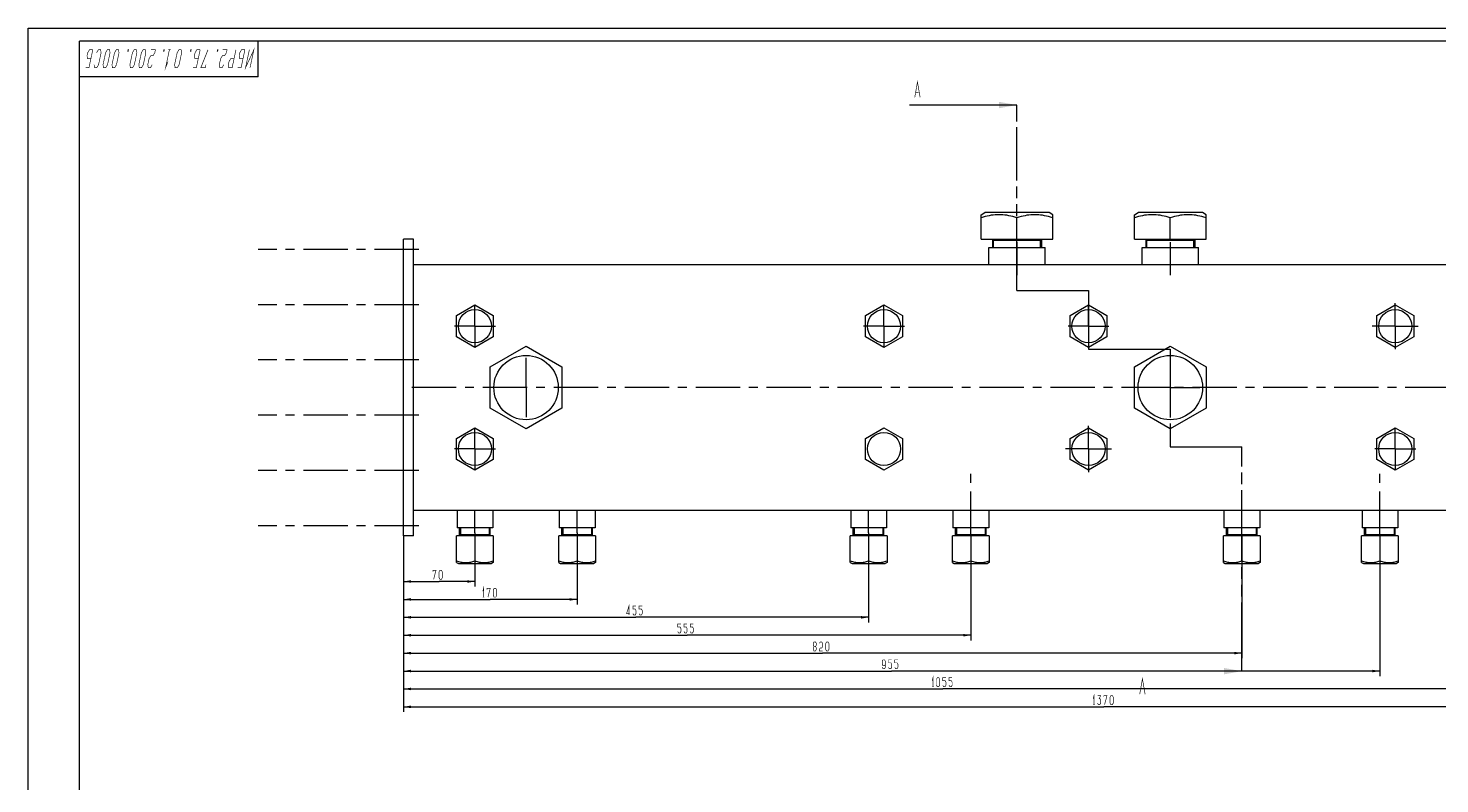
# Model space of a CAD drawing. Header units: millimetres. Extents: x 0 to 841, y 0 to 594.
# Drawn here: x 0 to 552, y 299 to 594 of the extents above; entities that cross this region are included whole.
import ezdxf

# ---------------------------------------------------------------- set-up
doc = ezdxf.new("R2010")
doc.units = ezdxf.units.MM
doc.header["$LTSCALE"] = 46.255
doc.linetypes.add('CENTER', pattern=[0.6, 0.375, -0.075, 0.075, -0.075])
doc.linetypes.add('PHANTOM', pattern=[0.8, 0.45, -0.05, 0.1, -0.05, 0.1, -0.05])
doc.layers.get('0').update_dxf_attribs({"linetype": 'CONTINUOUS'})
for name, color, linetype in [('ALL_AXIS', 7, 'CONTINUOUS'), ('ALL_DIMENSIONS', 7, 'CONTINUOUS'), ('DEFAULT_1', 7, 'CENTER'), ('DEFAULT_3', 7, 'PHANTOM')]:
    doc.layers.add(name, color=color, linetype=linetype)
doc.styles.get("Standard").update_dxf_attribs({"font": 'txt', "width": 0.7})
doc.dimstyles.new('DIMSTYLE_1', dxfattribs={"dimtxt": 3.5, "dimasz": 3, "dimexe": 0.18, "dimexo": 0.0625, "dimgap": 0.09, "dimtad": 1, "dimdec": 5, "dimlfac": 2.5, "dimdsep": 46, "dimtxsty": 'STANDARD', "dimblk": '_FILLED', "dimblk1": '_FILLED', "dimblk2": '_FILLED', "dimcen": 0.09, "dimadec": 0, "dimazin": 0, "dimtp": 1.2, "dimtm": 1.2, "dimtfac": 1, "dimtdec": 5, "dimtofl": 0, "dimtmove": 0, "dimatfit": 3, "dimldrblk": '_FILLED', "dimfxl": 1, "dimtolj": 1, "dimarcsym": 0})
doc.dimstyles.new('DIMSTYLE_2', dxfattribs={"dimtxt": 3.5, "dimasz": 3, "dimexe": 0.18, "dimexo": 0.0625, "dimgap": 0.09, "dimtad": 1, "dimdec": 5, "dimlfac": 2.5, "dimdsep": 46, "dimtxsty": 'STANDARD', "dimblk": '_FILLED', "dimblk1": '_FILLED', "dimblk2": '_FILLED', "dimcen": 0.09, "dimadec": 0, "dimazin": 0, "dimtp": 0.5, "dimtm": 0.5, "dimtfac": 1, "dimtdec": 5, "dimtofl": 0, "dimtmove": 0, "dimatfit": 3, "dimldrblk": '_FILLED', "dimfxl": 1, "dimtolj": 1, "dimarcsym": 0})
doc.dimstyles.new('DIMSTYLE_3', dxfattribs={"dimtxt": 3.5, "dimasz": 3, "dimexe": 0.18, "dimexo": 0.0625, "dimgap": 0.09, "dimtad": 1, "dimdec": 5, "dimlfac": 2.5, "dimdsep": 46, "dimtxsty": 'STANDARD', "dimblk": '_FILLED', "dimblk1": '_FILLED', "dimblk2": '_FILLED', "dimcen": 0.09, "dimadec": 0, "dimazin": 0, "dimtp": 0.3, "dimtm": 0.3, "dimtfac": 1, "dimtdec": 5, "dimtofl": 0, "dimtmove": 0, "dimatfit": 3, "dimldrblk": '_FILLED', "dimfxl": 1, "dimtolj": 1, "dimarcsym": 0})
doc.dimstyles.new('DIMSTYLE_4', dxfattribs={"dimtxt": 3.5, "dimasz": 3, "dimexe": 0.18, "dimexo": 0.0625, "dimgap": 0.09, "dimtad": 1, "dimdec": 5, "dimlfac": 2.5, "dimdsep": 46, "dimtxsty": 'STANDARD', "dimblk": '_FILLED', "dimblk1": '_FILLED', "dimblk2": '_FILLED', "dimcen": 0.09, "dimadec": 0, "dimazin": 0, "dimtp": 0.8, "dimtm": 0.8, "dimtfac": 1, "dimtdec": 5, "dimtofl": 0, "dimtmove": 0, "dimatfit": 3, "dimldrblk": '_FILLED', "dimfxl": 1, "dimtolj": 1, "dimarcsym": 0})

# ---------------------------------------------------------------- blocks, each defined once
blk = doc.blocks.new('_FILLED')
at = {"color": 0, "linetype": 'BYBLOCK'}
blk.add_solid([(0, 0), (-1, 0.17), (-1, -0.17)], dxfattribs=at)
blk = doc.blocks.new('*D0')
at = {"layer": 'ALL_DIMENSIONS', "color": 2, "linetype": 'CONTINUOUS'}
for p, q in [((146.73, 395.53), (146.73, 326.73)), ((694.73, 395.53), (694.73, 326.73)), ((146.73, 328.73), (420.73, 328.73)), ((694.73, 328.73), (420.73, 328.73))]:
    blk.add_line(p, q, dxfattribs=at)
at = {"layer": 'ALL_DIMENSIONS', "color": 2, "linetype": 'CONTINUOUS', "xscale": 3, "yscale": 3, "zscale": 3, "rotation": 180}
blk.add_blockref('_FILLED', (146.73, 328.73), dxfattribs=at)
at = {"layer": 'ALL_DIMENSIONS', "color": 2, "linetype": 'CONTINUOUS', "xscale": 3, "yscale": 3, "zscale": 3}
blk.add_blockref('_FILLED', (694.73, 328.73), dxfattribs=at)
blk = doc.blocks.new('*D3')
at = {"layer": 'ALL_DIMENSIONS', "color": 2, "linetype": 'CONTINUOUS'}
for p, q in [((146.73, 395.53), (146.73, 375.73)), ((174.73, 396.73), (174.73, 375.73)), ((146.73, 377.73), (160.73, 377.73)), ((174.73, 377.73), (160.73, 377.73))]:
    blk.add_line(p, q, dxfattribs=at)
at = {"layer": 'ALL_DIMENSIONS', "color": 2, "linetype": 'CONTINUOUS', "xscale": 3, "yscale": 3, "zscale": 3, "rotation": 180}
blk.add_blockref('_FILLED', (146.73, 377.73), dxfattribs=at)
at = {"layer": 'ALL_DIMENSIONS', "color": 2, "linetype": 'CONTINUOUS', "xscale": 3, "yscale": 3, "zscale": 3}
blk.add_blockref('_FILLED', (174.73, 377.73), dxfattribs=at)
blk = doc.blocks.new('*D4')
at = {"layer": 'ALL_DIMENSIONS', "color": 2, "linetype": 'CONTINUOUS'}
for p, q in [((146.73, 395.53), (146.73, 368.73)), ((214.73, 396.73), (214.73, 368.73)), ((146.73, 370.73), (180.73, 370.73)), ((214.73, 370.73), (180.73, 370.73))]:
    blk.add_line(p, q, dxfattribs=at)
at = {"layer": 'ALL_DIMENSIONS', "color": 2, "linetype": 'CONTINUOUS', "xscale": 3, "yscale": 3, "zscale": 3, "rotation": 180}
blk.add_blockref('_FILLED', (146.73, 370.73), dxfattribs=at)
at = {"layer": 'ALL_DIMENSIONS', "color": 2, "linetype": 'CONTINUOUS', "xscale": 3, "yscale": 3, "zscale": 3}
blk.add_blockref('_FILLED', (214.73, 370.73), dxfattribs=at)
blk = doc.blocks.new('*D5')
at = {"layer": 'ALL_DIMENSIONS', "color": 2, "linetype": 'CONTINUOUS'}
for p, q in [((146.73, 395.53), (146.73, 361.73)), ((328.73, 396.73), (328.73, 361.73)), ((146.73, 363.73), (237.73, 363.73)), ((328.73, 363.73), (237.73, 363.73))]:
    blk.add_line(p, q, dxfattribs=at)
at = {"layer": 'ALL_DIMENSIONS', "color": 2, "linetype": 'CONTINUOUS', "xscale": 3, "yscale": 3, "zscale": 3, "rotation": 180}
blk.add_blockref('_FILLED', (146.73, 363.73), dxfattribs=at)
at = {"layer": 'ALL_DIMENSIONS', "color": 2, "linetype": 'CONTINUOUS', "xscale": 3, "yscale": 3, "zscale": 3}
blk.add_blockref('_FILLED', (328.73, 363.73), dxfattribs=at)
blk = doc.blocks.new('*D6')
at = {"layer": 'ALL_DIMENSIONS', "color": 2, "linetype": 'CONTINUOUS'}
for p, q in [((146.73, 395.53), (146.73, 354.73)), ((368.73, 393.53), (368.73, 354.73)), ((146.73, 356.73), (257.73, 356.73)), ((368.73, 356.73), (257.73, 356.73))]:
    blk.add_line(p, q, dxfattribs=at)
at = {"layer": 'ALL_DIMENSIONS', "color": 2, "linetype": 'CONTINUOUS', "xscale": 3, "yscale": 3, "zscale": 3, "rotation": 180}
blk.add_blockref('_FILLED', (146.73, 356.73), dxfattribs=at)
at = {"layer": 'ALL_DIMENSIONS', "color": 2, "linetype": 'CONTINUOUS', "xscale": 3, "yscale": 3, "zscale": 3}
blk.add_blockref('_FILLED', (368.73, 356.73), dxfattribs=at)
blk = doc.blocks.new('*D7')
at = {"layer": 'ALL_DIMENSIONS', "color": 2, "linetype": 'CONTINUOUS'}
for p, q in [((146.73, 395.53), (146.73, 347.73)), ((474.73, 393.53), (474.73, 347.73)), ((146.73, 349.73), (310.73, 349.73)), ((474.73, 349.73), (310.73, 349.73))]:
    blk.add_line(p, q, dxfattribs=at)
at = {"layer": 'ALL_DIMENSIONS', "color": 2, "linetype": 'CONTINUOUS', "xscale": 3, "yscale": 3, "zscale": 3, "rotation": 180}
blk.add_blockref('_FILLED', (146.73, 349.73), dxfattribs=at)
at = {"layer": 'ALL_DIMENSIONS', "color": 2, "linetype": 'CONTINUOUS', "xscale": 3, "yscale": 3, "zscale": 3}
blk.add_blockref('_FILLED', (474.73, 349.73), dxfattribs=at)
blk = doc.blocks.new('*D8')
at = {"layer": 'ALL_DIMENSIONS', "color": 2, "linetype": 'CONTINUOUS'}
for p, q in [((146.73, 395.53), (146.73, 340.73)), ((528.73, 393.53), (528.73, 340.73)), ((146.73, 342.73), (337.73, 342.73)), ((528.73, 342.73), (337.73, 342.73))]:
    blk.add_line(p, q, dxfattribs=at)
at = {"layer": 'ALL_DIMENSIONS', "color": 2, "linetype": 'CONTINUOUS', "xscale": 3, "yscale": 3, "zscale": 3, "rotation": 180}
blk.add_blockref('_FILLED', (146.73, 342.73), dxfattribs=at)
at = {"layer": 'ALL_DIMENSIONS', "color": 2, "linetype": 'CONTINUOUS', "xscale": 3, "yscale": 3, "zscale": 3}
blk.add_blockref('_FILLED', (528.73, 342.73), dxfattribs=at)
blk = doc.blocks.new('*D9')
at = {"layer": 'ALL_DIMENSIONS', "color": 2, "linetype": 'CONTINUOUS'}
for p, q in [((146.73, 395.53), (146.73, 333.73)), ((568.73, 393.53), (568.73, 333.73)), ((146.73, 335.73), (357.73, 335.73)), ((568.73, 335.73), (357.73, 335.73))]:
    blk.add_line(p, q, dxfattribs=at)
at = {"layer": 'ALL_DIMENSIONS', "color": 2, "linetype": 'CONTINUOUS', "xscale": 3, "yscale": 3, "zscale": 3, "rotation": 180}
blk.add_blockref('_FILLED', (146.73, 335.73), dxfattribs=at)
at = {"layer": 'ALL_DIMENSIONS', "color": 2, "linetype": 'CONTINUOUS', "xscale": 3, "yscale": 3, "zscale": 3}
blk.add_blockref('_FILLED', (568.73, 335.73), dxfattribs=at)

msp = doc.modelspace()

# ---------------------------------------------------------------- linework, layer by layer
at = {"color": 7, "linetype": 'CONTINUOUS'}
for p, q in [((0, 0), (0, 594)), ((0, 594), (841, 594)), ((90, 589), (20, 589)), ((20, 575), (20, 589)), ((20, 5), (20, 589)), ((835, 589), (20, 589)), ((90, 575), (90, 589)), ((90, 575), (20, 575)), ((386.7284775, 563.984951), (350.6784775, 563.984951)), ((146.7284775, 395.534471), (146.7284775, 511.534471)), ((150.7284775, 511.534471), (146.7284775, 511.534471)), ((150.7284775, 395.534471), (150.7284775, 511.534471)), ((372.7284775, 511.534471), (400.7284775, 511.534471)), ((396.3284775, 511.134471), (377.1284775, 511.134471)), ((432.7284775, 511.534471), (460.7284775, 511.534471)), ((456.3284775, 511.134471), (437.1284775, 511.134471)), ((690.7284775, 501.534471), (150.7284775, 501.534471)), ((690.7284775, 405.534471), (150.7284775, 405.534471)), ((150.7284775, 395.534471), (146.7284775, 395.534471)), ((181.9284775, 395.534471), (167.5284775, 395.534471)), ((180.7284775, 395.934471), (168.7284775, 395.934471)), ((221.9284775, 395.534471), (207.5284775, 395.534471)), ((220.7284775, 395.934471), (208.7284775, 395.934471)), ((335.9284775, 395.534471), (321.5284775, 395.534471)), ((334.7284775, 395.934471), (322.7284775, 395.934471)), ((375.9284775, 395.534471), (361.5284775, 395.534471)), ((374.7284775, 395.934471), (362.7284775, 395.934471)), ((481.9284775, 395.534471), (467.5284775, 395.534471)), ((480.7284775, 395.934471), (468.7284775, 395.934471)), ((535.9284775, 395.534471), (521.5284775, 395.534471)), ((534.7284775, 395.934471), (522.7284775, 395.934471)), ((474.7284775, 342.683991), (438.6784775, 342.683991))]:
    msp.add_line(p, q, dxfattribs=at)
at = {"color": 5, "linetype": 'CONTINUOUS'}
for p, q in [((350.6784775, 563.984951), (344.6784775, 563.984951)), ((438.6784775, 342.683991), (432.6784775, 342.683991))]:
    msp.add_line(p, q, dxfattribs=at)
at = {"color": 2, "linetype": 'CONTINUOUS'}
for p, q in [((377.5284775, 508.334471), (377.5284775, 511.134471)), ((395.9284775, 508.334471), (395.9284775, 511.134471)), ((437.5284775, 508.334471), (437.5284775, 511.134471)), ((455.9284775, 508.334471), (455.9284775, 511.134471)), ((169.1284775, 398.734471), (169.1284775, 395.934471)), ((180.3284775, 398.734471), (180.3284775, 395.934471)), ((209.1284775, 398.734471), (209.1284775, 395.934471)), ((220.3284775, 398.734471), (220.3284775, 395.934471)), ((323.1284775, 398.734471), (323.1284775, 395.934471)), ((334.3284775, 398.734471), (334.3284775, 395.934471)), ((363.1284775, 398.734471), (363.1284775, 395.934471)), ((374.3284775, 398.734471), (374.3284775, 395.934471)), ((469.1284775, 398.734471), (469.1284775, 395.934471)), ((480.3284775, 398.734471), (480.3284775, 395.934471)), ((523.1284775, 398.734471), (523.1284775, 395.934471)), ((534.3284775, 398.734471), (534.3284775, 395.934471))]:
    msp.add_line(p, q, dxfattribs=at)
at = {"color": 2, "linetype": 'CONTINUOUS', "const_width": 0.25}
for points in [[(25.2499997, 585.5781858), (23.7621046, 578.5781851), (22.4496045, 578.5781851)], [(25.2499997, 585.5781858), (23.9374995, 585.5781858), (23.2520167, 584.4115447), (23.0040339, 583.2448522), (23.1935528, 582.0782111), (24.5060513, 582.0782111)], [(25.7600859, 579.7448776), (25.9496048, 578.5781851), (26.8246033, 578.5781851), (27.5100877, 579.7448776), (28.5020188, 584.4115447), (28.3125, 585.5781858), (27.4374999, 585.5781858), (26.7520171, 584.4115447)], [(31.8125003, 585.5781858), (32.002016, 584.4115447), (31.0100881, 579.7448776), (30.3246036, 578.5781851), (29.4496035, 578.5781851), (29.2600879, 579.7448776), (30.2520158, 584.4115447), (30.9375002, 585.5781858), (31.8125003, 585.5781858)], [(35.3125006, 585.5781858), (35.5020163, 584.4115447), (34.5100852, 579.7448776), (33.824604, 578.5781851), (32.9496039, 578.5781851), (32.7600882, 579.7448776), (33.7520161, 584.4115447), (34.4375006, 585.5781858), (35.3125006, 585.5781858)], [(39.0312494, 585.5781858), (39.250001, 585.5781858), (39.1260088, 584.9948652), (38.9072572, 584.9948652), (39.0312494, 585.5781858)], [(42.3125013, 585.5781858), (42.502017, 584.4115447), (41.5100859, 579.7448776), (40.8246046, 578.5781851), (39.9496046, 578.5781851), (39.7600857, 579.7448776), (40.7520168, 584.4115447), (41.4375012, 585.5781858), (42.3125013, 585.5781858)], [(45.8124984, 585.5781858), (46.0020173, 584.4115447), (45.0100862, 579.7448776), (44.324605, 578.5781851), (43.4496049, 578.5781851), (43.260086, 579.7448776), (44.2520171, 584.4115447), (44.9375016, 585.5781858), (45.8124984, 585.5781858)], [(48.5100865, 579.7448776), (47.8246053, 578.5781851), (46.9496052, 578.5781851), (46.7600864, 579.7448776), (47.2560519, 582.0782111), (47.9415331, 583.2448522), (48.8165332, 583.2448522), (49.5020176, 584.4115447), (49.7499988, 585.5781858), (47.9999986, 585.5781858)], [(53.0312507, 585.5781858), (53.2499991, 585.5781858), (53.1260102, 584.9948652), (52.9072585, 584.9948652), (53.0312507, 585.5781858)], [(54.6643199, 580.9115187), (53.7308543, 578.5781851), (55.2187477, 585.5781858)], [(55.656251, 585.5781858), (54.7812509, 585.5781858)], [(59.8124998, 585.5781858), (60.0020186, 584.4115447), (59.0100875, 579.7448776), (58.3246063, 578.5781851), (57.4496062, 578.5781851), (57.2600874, 579.7448776), (58.2520185, 584.4115447), (58.9374997, 585.5781858), (59.8124998, 585.5781858)], [(63.5312517, 585.5781858), (63.7499969, 585.5781858), (63.626008, 584.9948652), (63.4072563, 584.9948652), (63.5312517, 585.5781858)], [(67.2499973, 585.5781858), (65.7621038, 578.5781851), (64.4496069, 578.5781851)], [(67.2499973, 585.5781858), (65.9375004, 585.5781858), (65.2520191, 584.4115447), (65.0040348, 583.2448522), (65.1935536, 582.0782111), (66.5060506, 582.0782111)], [(70.3125008, 585.5781858), (67.512104, 578.5781851), (69.2621042, 578.5781851), (69.5100885, 579.7448776)], [(74.0312527, 585.5781858), (74.249998, 585.5781858), (74.126009, 584.9948652), (73.9072573, 584.9948652), (74.0312527, 585.5781858)], [(76.5100892, 579.7448776), (75.8246016, 578.5781851), (74.9496015, 578.5781851), (74.760089, 579.7448776), (75.2560514, 582.0782111), (75.9415326, 583.2448522), (76.8165327, 583.2448522), (77.5020203, 584.4115447), (77.7499983, 585.5781858), (75.9999981, 585.5781858)], [(81.2499986, 585.5781858), (79.7621052, 578.5781851), (78.4496018, 578.5781851), (78.2600894, 579.7448776), (78.5080673, 580.9115187), (79.193555, 582.0782111), (80.5060519, 582.0782111)], [(84.749999, 585.5781858), (83.2621055, 578.5781851), (81.9496022, 578.5781851)], [(84.749999, 585.5781858), (83.437502, 585.5781858), (82.7520144, 584.4115447), (82.5040364, 583.2448522), (82.6935489, 582.0782111), (84.0060522, 582.0782111)], [(86.7621058, 578.5781851), (88.2499993, 585.5781858), (85.0121057, 578.5781851), (86.4999991, 585.5781858)]]:
    msp.add_lwpolyline(points, dxfattribs=at)
at = {"color": 7, "linetype": 'CONTINUOUS', "const_width": 0.25}
for points in [[(346.7784759, 566.9849714), (347.8284683, 572.98495), (348.8784864, 566.9849714)], [(347.3034849, 568.9849642), (348.3534773, 568.9849642)], [(434.7784697, 333.6839796), (435.8284877, 339.6839838), (436.8784545, 333.6839796)], [(435.3034787, 335.6839981), (436.3534968, 335.6839981)]]:
    msp.add_lwpolyline(points, dxfattribs=at)
at = {"color": 7, "linetype": 'CONTINUOUS'}
for points in [[(386.7284775, 563.984951), (379.7284775, 562.734951), (379.7284775, 565.234951)], [(474.7284775, 342.683991), (467.7284775, 341.433991), (467.7284775, 343.933991)]]:
    msp.add_solid(points, dxfattribs=at)
at = {"layer": 'ALL_AXIS', "color": 7, "linetype": 'CONTINUOUS'}
for p, q in [((372.7284775, 521.1261806), (374.1284775, 521.934471)), ((372.7284775, 511.534471), (372.7284775, 521.1261806)), ((399.3284775, 521.934471), (374.1284775, 521.934471)), ((386.7284775, 511.534471), (386.7284775, 519.875751)), ((400.7284775, 521.1261806), (399.3284775, 521.934471)), ((400.7284775, 511.534471), (400.7284775, 521.1261806)), ((432.7284775, 521.1261806), (434.1284775, 521.934471)), ((432.7284775, 511.534471), (432.7284775, 521.1261806)), ((459.3284775, 521.934471), (434.1284775, 521.934471)), ((446.7284775, 511.534471), (446.7284775, 519.875751)), ((460.7284775, 521.1261806), (459.3284775, 521.934471)), ((460.7284775, 511.534471), (460.7284775, 521.1261806)), ((375.7284775, 501.534471), (375.7284775, 508.334471)), ((375.7284775, 508.334471), (397.7284775, 508.334471)), ((377.1284775, 511.134471), (377.1284775, 508.334471)), ((377.1284775, 511.134471), (396.3284775, 511.134471)), ((377.5284775, 511.134471), (377.5284775, 511.534471)), ((395.9284775, 511.134471), (395.9284775, 511.534471)), ((396.3284775, 511.134471), (396.3284775, 508.334471)), ((397.7284775, 501.534471), (397.7284775, 508.334471)), ((435.7284775, 501.534471), (435.7284775, 508.334471)), ((435.7284775, 508.334471), (457.7284775, 508.334471)), ((437.1284775, 511.134471), (437.1284775, 508.334471)), ((437.1284775, 511.134471), (456.3284775, 511.134471)), ((437.5284775, 511.134471), (437.5284775, 511.534471)), ((455.9284775, 511.134471), (455.9284775, 511.534471)), ((456.3284775, 511.134471), (456.3284775, 508.334471)), ((457.7284775, 501.534471), (457.7284775, 508.334471)), ((167.5284775, 481.6913929), (174.7284775, 485.8483149)), ((167.5284775, 473.377549), (167.5284775, 481.6913929)), ((174.7284775, 485.8483149), (181.9284775, 481.6913929)), ((181.9284775, 481.6913929), (181.9284775, 473.377549)), ((327.5284775, 481.6913929), (334.7284775, 485.8483149)), ((327.5284775, 473.377549), (327.5284775, 481.6913929)), ((334.7284775, 485.8483149), (341.9284775, 481.6913929)), ((341.9284775, 481.6913929), (341.9284775, 473.377549)), ((407.5284775, 481.6913929), (414.7284775, 485.8483149)), ((407.5284775, 473.377549), (407.5284775, 481.6913929)), ((414.7284775, 485.8483149), (421.9284775, 481.6913929)), ((421.9284775, 481.6913929), (421.9284775, 473.377549)), ((527.5284775, 481.6913929), (534.7284775, 485.8483149)), ((527.5284775, 473.377549), (527.5284775, 481.6913929)), ((534.7284775, 485.8483149), (541.9284775, 481.6913929)), ((541.9284775, 481.6913929), (541.9284775, 473.377549)), ((174.7284775, 469.2206271), (167.5284775, 473.377549)), ((181.9284775, 473.377549), (174.7284775, 469.2206271)), ((180.7284775, 461.6173747), (194.7284775, 469.7002785)), ((194.7284775, 469.7002785), (208.7284775, 461.6173747)), ((334.7284775, 469.2206271), (327.5284775, 473.377549)), ((341.9284775, 473.377549), (334.7284775, 469.2206271)), ((414.7284775, 469.2206271), (407.5284775, 473.377549)), ((421.9284775, 473.377549), (414.7284775, 469.2206271)), ((432.7284775, 461.6173747), (446.7284775, 469.7002785)), ((446.7284775, 469.7002785), (460.7284775, 461.6173747)), ((534.7284775, 469.2206271), (527.5284775, 473.377549)), ((541.9284775, 473.377549), (534.7284775, 469.2206271)), ((180.7284775, 445.4515672), (180.7284775, 461.6173747)), ((208.7284775, 461.6173747), (208.7284775, 445.4515672)), ((432.7284775, 445.4515672), (432.7284775, 461.6173747)), ((460.7284775, 461.6173747), (460.7284775, 445.4515672)), ((194.7284775, 437.3686634), (180.7284775, 445.4515672)), ((208.7284775, 445.4515672), (194.7284775, 437.3686634)), ((446.7284775, 437.3686634), (432.7284775, 445.4515672)), ((460.7284775, 445.4515672), (446.7284775, 437.3686634)), ((167.5284775, 433.6913929), (174.7284775, 437.8483149)), ((174.7284775, 437.8483149), (181.9284775, 433.6913929)), ((327.5284775, 433.6913929), (334.7284775, 437.8483149)), ((334.7284775, 437.8483149), (341.9284775, 433.6913929)), ((407.5284775, 433.6913929), (414.7284775, 437.8483149)), ((414.7284775, 437.8483149), (421.9284775, 433.6913929)), ((527.5284775, 433.6913929), (534.7284775, 437.8483149)), ((534.7284775, 437.8483149), (541.9284775, 433.6913929)), ((167.5284775, 425.377549), (167.5284775, 433.6913929)), ((181.9284775, 433.6913929), (181.9284775, 425.377549)), ((327.5284775, 425.377549), (327.5284775, 433.6913929)), ((341.9284775, 433.6913929), (341.9284775, 425.377549)), ((407.5284775, 425.377549), (407.5284775, 433.6913929)), ((421.9284775, 433.6913929), (421.9284775, 425.377549)), ((527.5284775, 425.377549), (527.5284775, 433.6913929)), ((541.9284775, 433.6913929), (541.9284775, 425.377549)), ((174.7284775, 421.2206271), (167.5284775, 425.377549)), ((181.9284775, 425.377549), (174.7284775, 421.2206271)), ((334.7284775, 421.2206271), (327.5284775, 425.377549)), ((341.9284775, 425.377549), (334.7284775, 421.2206271)), ((414.7284775, 421.2206271), (407.5284775, 425.377549)), ((421.9284775, 425.377549), (414.7284775, 421.2206271)), ((534.7284775, 421.2206271), (527.5284775, 425.377549)), ((541.9284775, 425.377549), (534.7284775, 421.2206271)), ((167.7284775, 405.534471), (167.7284775, 398.734471)), ((181.7284775, 405.534471), (181.7284775, 398.734471)), ((207.7284775, 405.534471), (207.7284775, 398.734471)), ((221.7284775, 405.534471), (221.7284775, 398.734471)), ((321.7284775, 405.534471), (321.7284775, 398.734471)), ((335.7284775, 405.534471), (335.7284775, 398.734471)), ((361.7284775, 405.534471), (361.7284775, 398.734471)), ((375.7284775, 405.534471), (375.7284775, 398.734471)), ((467.7284775, 405.534471), (467.7284775, 398.734471)), ((481.7284775, 405.534471), (481.7284775, 398.734471)), ((521.7284775, 405.534471), (521.7284775, 398.734471)), ((535.7284775, 405.534471), (535.7284775, 398.734471)), ((181.7284775, 398.734471), (167.7284775, 398.734471)), ((168.7284775, 395.934471), (168.7284775, 398.734471)), ((180.7284775, 395.934471), (180.7284775, 398.734471)), ((221.7284775, 398.734471), (207.7284775, 398.734471)), ((208.7284775, 395.934471), (208.7284775, 398.734471)), ((220.7284775, 395.934471), (220.7284775, 398.734471)), ((335.7284775, 398.734471), (321.7284775, 398.734471)), ((322.7284775, 395.934471), (322.7284775, 398.734471)), ((334.7284775, 395.934471), (334.7284775, 398.734471)), ((375.7284775, 398.734471), (361.7284775, 398.734471)), ((362.7284775, 395.934471), (362.7284775, 398.734471)), ((374.7284775, 395.934471), (374.7284775, 398.734471)), ((481.7284775, 398.734471), (467.7284775, 398.734471)), ((468.7284775, 395.934471), (468.7284775, 398.734471)), ((480.7284775, 395.934471), (480.7284775, 398.734471)), ((535.7284775, 398.734471), (521.7284775, 398.734471)), ((522.7284775, 395.934471), (522.7284775, 398.734471)), ((534.7284775, 395.934471), (534.7284775, 398.734471)), ((167.5284775, 385.1501632), (167.5284775, 395.534471)), ((180.7284775, 395.934471), (168.7284775, 395.934471)), ((169.1284775, 395.934471), (169.1284775, 395.534471)), ((174.7284775, 395.534471), (174.7284775, 385.7932412)), ((180.3284775, 395.934471), (180.3284775, 395.534471)), ((181.9284775, 395.534471), (181.9284775, 385.1501632)), ((207.5284775, 385.1501632), (207.5284775, 395.534471)), ((220.7284775, 395.934471), (208.7284775, 395.934471)), ((209.1284775, 395.934471), (209.1284775, 395.534471)), ((214.7284775, 395.534471), (214.7284775, 385.7932412)), ((220.3284775, 395.934471), (220.3284775, 395.534471)), ((221.9284775, 395.534471), (221.9284775, 385.1501632)), ((321.5284775, 385.1501632), (321.5284775, 395.534471)), ((334.7284775, 395.934471), (322.7284775, 395.934471)), ((323.1284775, 395.934471), (323.1284775, 395.534471)), ((328.7284775, 395.534471), (328.7284775, 385.7932412)), ((334.3284775, 395.934471), (334.3284775, 395.534471)), ((335.9284775, 395.534471), (335.9284775, 385.1501632)), ((361.5284775, 385.1501632), (361.5284775, 395.534471)), ((374.7284775, 395.934471), (362.7284775, 395.934471)), ((363.1284775, 395.934471), (363.1284775, 395.534471)), ((368.7284775, 395.534471), (368.7284775, 385.7932412)), ((374.3284775, 395.934471), (374.3284775, 395.534471)), ((375.9284775, 395.534471), (375.9284775, 385.1501632)), ((467.5284775, 385.1501632), (467.5284775, 395.534471)), ((480.7284775, 395.934471), (468.7284775, 395.934471)), ((469.1284775, 395.934471), (469.1284775, 395.534471)), ((474.7284775, 395.534471), (474.7284775, 385.7932412)), ((480.3284775, 395.934471), (480.3284775, 395.534471)), ((481.9284775, 395.534471), (481.9284775, 385.1501632)), ((521.5284775, 385.1501632), (521.5284775, 395.534471)), ((534.7284775, 395.934471), (522.7284775, 395.934471)), ((523.1284775, 395.934471), (523.1284775, 395.534471)), ((528.7284775, 395.534471), (528.7284775, 385.7932412)), ((534.3284775, 395.934471), (534.3284775, 395.534471)), ((535.9284775, 395.534471), (535.9284775, 385.1501632)), ((167.5284775, 385.1501632), (168.2484775, 384.734471)), ((168.2484775, 384.734471), (181.2084775, 384.734471)), ((181.9284775, 385.1501632), (181.2084775, 384.734471)), ((207.5284775, 385.1501632), (208.2484775, 384.734471)), ((208.2484775, 384.734471), (221.2084775, 384.734471)), ((221.9284775, 385.1501632), (221.2084775, 384.734471)), ((321.5284775, 385.1501632), (322.2484775, 384.734471)), ((322.2484775, 384.734471), (335.2084775, 384.734471)), ((335.9284775, 385.1501632), (335.2084775, 384.734471)), ((361.5284775, 385.1501632), (362.2484775, 384.734471)), ((362.2484775, 384.734471), (375.2084775, 384.734471)), ((375.9284775, 385.1501632), (375.2084775, 384.734471)), ((467.5284775, 385.1501632), (468.2484775, 384.734471)), ((468.2484775, 384.734471), (481.2084775, 384.734471)), ((481.9284775, 385.1501632), (481.2084775, 384.734471)), ((521.5284775, 385.1501632), (522.2484775, 384.734471)), ((522.2484775, 384.734471), (535.2084775, 384.734471)), ((535.9284775, 385.1501632), (535.2084775, 384.734471))]:
    msp.add_line(p, q, dxfattribs=at)
at = {"layer": 'ALL_AXIS', "color": 7, "linetype": 'CENTER'}
for p, q in [((386.7284775, 510.334471), (386.7284775, 497.534471)), ((446.7284775, 510.334471), (446.7284775, 497.534471)), ((152.7284775, 507.534471), (89.9284775, 507.534471)), ((152.7284775, 485.934471), (89.9284775, 485.934471)), ((534.7284775, 477.534471), (534.7284775, 486.534471)), ((174.7284775, 477.534471), (174.7284775, 485.534471)), ((334.7284775, 477.534471), (334.7284775, 485.534471)), ((414.7284775, 477.534471), (414.7284775, 485.534471)), ((174.7284775, 477.534471), (166.7284775, 477.534471)), ((174.7284775, 477.534471), (174.7284775, 469.534471)), ((174.7284775, 477.534471), (182.7284775, 477.534471)), ((334.7284775, 477.534471), (326.7284775, 477.534471)), ((334.7284775, 477.534471), (334.7284775, 469.534471)), ((334.7284775, 477.534471), (342.7284775, 477.534471)), ((414.7284775, 477.534471), (406.7284775, 477.534471)), ((414.7284775, 477.534471), (414.7284775, 469.534471)), ((414.7284775, 477.534471), (422.7284775, 477.534471)), ((534.7284775, 477.534471), (525.7284775, 477.534471)), ((534.7284775, 477.534471), (543.7284775, 477.534471)), ((534.7284775, 477.534471), (534.7284775, 468.534471)), ((152.7284775, 464.334471), (89.9284775, 464.334471)), ((194.7284775, 453.534471), (194.7284775, 465.134471)), ((694.7284775, 453.534471), (146.7284775, 453.534471)), ((194.7284775, 453.534471), (194.7284775, 441.934471)), ((152.7284775, 442.734471), (89.9284775, 442.734471)), ((174.7284775, 429.534471), (174.7284775, 437.534471)), ((414.7284775, 429.534471), (414.7284775, 438.534471)), ((534.7284775, 429.534471), (534.7284775, 437.534471)), ((174.7284775, 429.534471), (166.7284775, 429.534471)), ((174.7284775, 429.534471), (174.7284775, 421.534471)), ((174.7284775, 429.534471), (182.7284775, 429.534471)), ((414.7284775, 429.534471), (405.7284775, 429.534471)), ((414.7284775, 429.534471), (423.7284775, 429.534471)), ((414.7284775, 429.534471), (414.7284775, 420.534471)), ((534.7284775, 429.534471), (526.7284775, 429.534471)), ((534.7284775, 429.534471), (542.7284775, 429.534471)), ((534.7284775, 429.534471), (534.7284775, 421.534471)), ((152.7284775, 421.134471), (89.9284775, 421.134471)), ((368.7284775, 395.534471), (368.7284775, 419.934471)), ((474.7284775, 395.534471), (474.7284775, 419.934471)), ((528.7284775, 395.534471), (528.7284775, 419.934471)), ((174.7284775, 396.734471), (174.7284775, 405.534471)), ((214.7284775, 396.734471), (214.7284775, 405.534471)), ((328.7284775, 396.734471), (328.7284775, 405.534471)), ((152.7284775, 399.534471), (89.9284775, 399.534471))]:
    msp.add_line(p, q, dxfattribs=at)
at = {"layer": 'ALL_AXIS', "color": 7, "linetype": 'CONTINUOUS'}
for points in [[(386.7284775, 519.875751), (385.9114036, 520.1360609), (385.1096457, 520.3658328), (384.3254749, 520.5648412), (383.5520783, 520.7337627), (382.7838407, 520.8735145), (382.0194409, 520.9831494), (381.2556436, 521.0622302), (380.492575, 521.1101449), (379.7291791, 521.1260423), (378.9657672, 521.1102031), (378.2026527, 521.062342), (377.4387739, 520.9833053), (376.6742676, 520.8737038), (375.9058526, 520.7339584), (375.1321085, 520.5649843), (374.3475904, 520.3659088), (373.5456403, 520.1360935), (372.7284775, 519.875751)], [(400.7284775, 519.875751), (399.9114036, 520.1360609), (399.1096457, 520.3658328), (398.3254749, 520.5648412), (397.5520783, 520.7337627), (396.7838407, 520.8735145), (396.0194409, 520.9831494), (395.2556436, 521.0622302), (394.492575, 521.1101449), (393.7291791, 521.1260423), (392.9657672, 521.1102031), (392.2026527, 521.062342), (391.4387739, 520.9833053), (390.6742676, 520.8737038), (389.9058526, 520.7339584), (389.1321085, 520.5649843), (388.3475904, 520.3659088), (387.5456403, 520.1360935), (386.7284775, 519.875751)], [(446.7284775, 519.875751), (445.9114036, 520.1360609), (445.1096457, 520.3658328), (444.3254749, 520.5648412), (443.5520783, 520.7337627), (442.7838407, 520.8735145), (442.0194409, 520.9831494), (441.2556436, 521.0622302), (440.492575, 521.1101449), (439.7291791, 521.1260423), (438.9657672, 521.1102031), (438.2026527, 521.062342), (437.4387739, 520.9833053), (436.6742676, 520.8737038), (435.9058526, 520.7339584), (435.1321085, 520.5649843), (434.3475904, 520.3659088), (433.5456403, 520.1360935), (432.7284775, 519.875751)], [(460.7284775, 519.875751), (459.9114036, 520.1360609), (459.1096457, 520.3658328), (458.3254749, 520.5648412), (457.5520783, 520.7337627), (456.7838407, 520.8735145), (456.0194409, 520.9831494), (455.2556436, 521.0622302), (454.492575, 521.1101449), (453.7291791, 521.1260423), (452.9657672, 521.1102031), (452.2026527, 521.062342), (451.4387739, 520.9833053), (450.6742676, 520.8737038), (449.9058526, 520.7339584), (449.1321085, 520.5649843), (448.3475904, 520.3659088), (447.5456403, 520.1360935), (446.7284775, 519.875751)], [(167.5284775, 385.7932412), (167.9487007, 385.6593637), (168.3610406, 385.5411935), (168.7643282, 385.438847), (169.1620709, 385.3519747), (169.5571602, 385.2801037), (169.9502757, 385.2237211), (170.3430825, 385.1830516), (170.735515, 385.15841), (171.1281157, 385.1502343), (171.5207246, 385.15838), (171.9131803, 385.1829939), (172.3060285, 385.2236406), (172.6991979, 385.2800057), (173.0943778, 385.3518732), (173.4922994, 385.4387724), (173.8957663, 385.5411535), (174.3082066, 385.6593464), (174.7284775, 385.7932412)], [(174.7284775, 385.7932412), (175.1487007, 385.6593637), (175.5610406, 385.5411935), (175.9643282, 385.438847), (176.3620709, 385.3519747), (176.7571602, 385.2801037), (177.1502757, 385.2237211), (177.5430825, 385.1830516), (177.9355149, 385.15841), (178.3281157, 385.1502343), (178.7207246, 385.15838), (179.1131803, 385.1829939), (179.5060285, 385.2236406), (179.8991979, 385.2800057), (180.2943778, 385.3518732), (180.6922994, 385.4387724), (181.0957663, 385.5411535), (181.5082066, 385.6593464), (181.9284775, 385.7932412)], [(207.5284775, 385.7932412), (207.9487007, 385.6593637), (208.3610406, 385.5411935), (208.7643282, 385.438847), (209.1620709, 385.3519747), (209.5571602, 385.2801037), (209.9502757, 385.2237211), (210.3430825, 385.1830516), (210.735515, 385.15841), (211.1281157, 385.1502343), (211.5207246, 385.15838), (211.9131803, 385.1829939), (212.3060285, 385.2236406), (212.6991979, 385.2800057), (213.0943778, 385.3518732), (213.4922994, 385.4387724), (213.8957663, 385.5411535), (214.3082066, 385.6593464), (214.7284775, 385.7932412)], [(214.7284775, 385.7932412), (215.1487007, 385.6593637), (215.5610406, 385.5411935), (215.9643282, 385.438847), (216.3620709, 385.3519747), (216.7571602, 385.2801037), (217.1502757, 385.2237211), (217.5430825, 385.1830516), (217.9355149, 385.15841), (218.3281157, 385.1502343), (218.7207246, 385.15838), (219.1131803, 385.1829939), (219.5060285, 385.2236406), (219.8991979, 385.2800057), (220.2943778, 385.3518732), (220.6922994, 385.4387724), (221.0957663, 385.5411535), (221.5082066, 385.6593464), (221.9284775, 385.7932412)], [(321.5284775, 385.7932412), (321.9487007, 385.6593637), (322.3610406, 385.5411935), (322.7643282, 385.438847), (323.1620709, 385.3519747), (323.5571602, 385.2801037), (323.9502757, 385.2237211), (324.3430825, 385.1830516), (324.7355149, 385.15841), (325.1281157, 385.1502343), (325.5207246, 385.15838), (325.9131803, 385.1829939), (326.3060285, 385.2236406), (326.6991979, 385.2800057), (327.0943778, 385.3518732), (327.4922994, 385.4387724), (327.8957663, 385.5411535), (328.3082066, 385.6593464), (328.7284775, 385.7932412)], [(328.7284775, 385.7932412), (329.1487007, 385.6593637), (329.5610406, 385.5411935), (329.9643282, 385.438847), (330.3620709, 385.3519747), (330.7571602, 385.2801037), (331.1502757, 385.2237211), (331.5430825, 385.1830516), (331.935515, 385.15841), (332.3281157, 385.1502343), (332.7207246, 385.15838), (333.1131803, 385.1829939), (333.5060285, 385.2236406), (333.8991979, 385.2800057), (334.2943778, 385.3518732), (334.6922994, 385.4387724), (335.0957663, 385.5411535), (335.5082066, 385.6593464), (335.9284775, 385.7932412)], [(361.5284775, 385.7932412), (361.9487007, 385.6593637), (362.3610406, 385.5411935), (362.7643282, 385.438847), (363.1620709, 385.3519747), (363.5571602, 385.2801037), (363.9502757, 385.2237211), (364.3430825, 385.1830516), (364.7355149, 385.15841), (365.1281157, 385.1502343), (365.5207246, 385.15838), (365.9131803, 385.1829939), (366.3060285, 385.2236406), (366.6991979, 385.2800057), (367.0943778, 385.3518732), (367.4922994, 385.4387724), (367.8957663, 385.5411535), (368.3082066, 385.6593464), (368.7284775, 385.7932412)], [(368.7284775, 385.7932412), (369.1487007, 385.6593637), (369.5610406, 385.5411935), (369.9643282, 385.438847), (370.3620709, 385.3519747), (370.7571602, 385.2801037), (371.1502757, 385.2237211), (371.5430825, 385.1830516), (371.935515, 385.15841), (372.3281157, 385.1502343), (372.7207246, 385.15838), (373.1131803, 385.1829939), (373.5060285, 385.2236406), (373.8991979, 385.2800057), (374.2943778, 385.3518732), (374.6922994, 385.4387724), (375.0957663, 385.5411535), (375.5082066, 385.6593464), (375.9284775, 385.7932412)], [(467.5284775, 385.7932412), (467.9487007, 385.6593637), (468.3610406, 385.5411935), (468.7643282, 385.438847), (469.1620709, 385.3519747), (469.5571602, 385.2801037), (469.9502757, 385.2237211), (470.3430825, 385.1830516), (470.7355149, 385.15841), (471.1281157, 385.1502343), (471.5207246, 385.15838), (471.9131803, 385.1829939), (472.3060285, 385.2236406), (472.6991979, 385.2800057), (473.0943778, 385.3518732), (473.4922994, 385.4387724), (473.8957663, 385.5411535), (474.3082066, 385.6593464), (474.7284775, 385.7932412)], [(474.7284775, 385.7932412), (475.1487007, 385.6593637), (475.5610406, 385.5411935), (475.9643282, 385.438847), (476.3620709, 385.3519747), (476.7571602, 385.2801037), (477.1502757, 385.2237211), (477.5430825, 385.1830516), (477.935515, 385.15841), (478.3281157, 385.1502343), (478.7207246, 385.15838), (479.1131803, 385.1829939), (479.5060285, 385.2236406), (479.8991979, 385.2800057), (480.2943778, 385.3518732), (480.6922994, 385.4387724), (481.0957663, 385.5411535), (481.5082066, 385.6593464), (481.9284775, 385.7932412)], [(521.5284775, 385.7932412), (521.9487007, 385.6593637), (522.3610406, 385.5411935), (522.7643282, 385.438847), (523.1620709, 385.3519747), (523.5571602, 385.2801037), (523.9502757, 385.2237211), (524.3430825, 385.1830516), (524.735515, 385.15841), (525.1281157, 385.1502343), (525.5207246, 385.15838), (525.9131803, 385.1829939), (526.3060285, 385.2236406), (526.6991979, 385.2800057), (527.0943778, 385.3518732), (527.4922994, 385.4387724), (527.8957663, 385.5411535), (528.3082066, 385.6593464), (528.7284775, 385.7932412)], [(528.7284775, 385.7932412), (529.1487007, 385.6593637), (529.5610406, 385.5411935), (529.9643282, 385.438847), (530.3620709, 385.3519747), (530.7571602, 385.2801037), (531.1502757, 385.2237211), (531.5430825, 385.1830516), (531.9355149, 385.15841), (532.3281157, 385.1502343), (532.7207246, 385.15838), (533.1131803, 385.1829939), (533.5060285, 385.2236406), (533.8991979, 385.2800057), (534.2943778, 385.3518732), (534.6922994, 385.4387724), (535.0957663, 385.5411535), (535.5082066, 385.6593464), (535.9284775, 385.7932412)]]:
    msp.add_lwpolyline(points, dxfattribs=at)
for centre, radius in [((174.7284775, 477.534471), 6.48), ((334.7284775, 477.534471), 6.48), ((414.7284775, 477.534471), 6.48), ((534.7284775, 477.534471), 6.48), ((194.7284775, 453.534471), 12.6), ((446.7284775, 453.534471), 12.6), ((174.7284775, 429.534471), 6.48), ((334.7284775, 429.534471), 6.48), ((414.7284775, 429.534471), 6.48), ((534.7284775, 429.534471), 6.48)]:
    msp.add_circle(centre, radius, dxfattribs=at)
at = {"layer": 'ALL_DIMENSIONS', "color": 2, "linetype": 'CONTINUOUS', "const_width": 0.25}
for points in [[(158.5847326, 378.6094922), (159.5034728, 382.1094669), (158.2784816, 382.1094669), (158.2784816, 381.5261464)], [(161.0347277, 378.6094922), (160.7284767, 379.1928128), (160.7284767, 381.5261464), (161.0347277, 382.1094669), (161.6472297, 382.1094669), (161.9534807, 381.5261464), (161.9534807, 379.1928128), (161.6472297, 378.6094922), (161.0347277, 378.6094922)], [(177.8191043, 373.9428251), (178.1253553, 375.1094662), (178.1253553, 371.6094659)], [(177.8191043, 371.6094659), (178.4316063, 371.6094659)], [(179.8097294, 371.6094659), (180.7284823, 375.1094662), (179.5034784, 375.1094662), (179.5034784, 374.5261457)], [(182.2597245, 371.6094659), (181.9534735, 372.1928121), (181.9534735, 374.5261457), (182.2597245, 375.1094662), (182.8722264, 375.1094662), (183.1784774, 374.5261457), (183.1784774, 372.1928121), (182.8722264, 371.6094659), (182.2597245, 371.6094659)], [(234.972238, 364.6094652), (234.972238, 368.1094656), (234.0534722, 365.1928115), (235.2784762, 365.1928115)], [(236.5034802, 365.1928115), (236.8097183, 364.6094652), (237.4222203, 364.6094652), (237.7284841, 365.1928115), (237.7284841, 366.3594782), (237.4222203, 366.9427988), (236.5034802, 366.9427988), (236.5034802, 368.1094656), (237.7284841, 368.1094656)], [(238.9534881, 365.1928115), (239.2597263, 364.6094652), (239.8722282, 364.6094652), (240.1784664, 365.1928115), (240.1784664, 366.3594782), (239.8722282, 366.9427988), (238.9534881, 366.9427988), (238.9534881, 368.1094656), (240.1784664, 368.1094656)], [(254.0534778, 358.1928108), (254.359716, 357.6094646), (254.972218, 357.6094646), (255.2784818, 358.1928108), (255.2784818, 359.3594776), (254.972218, 359.9427981), (254.0534778, 359.9427981), (254.0534778, 361.1094649), (255.2784818, 361.1094649)], [(256.5034857, 358.1928108), (256.8097239, 357.6094646), (257.4222259, 357.6094646), (257.7284897, 358.1928108), (257.7284897, 359.3594776), (257.4222259, 359.9427981), (256.5034857, 359.9427981), (256.5034857, 361.1094649), (257.7284897, 361.1094649)], [(258.953468, 358.1928108), (259.2597318, 357.6094646), (259.8722338, 357.6094646), (260.178472, 358.1928108), (260.178472, 359.3594776), (259.8722338, 359.9427981), (258.953468, 359.9427981), (258.953468, 361.1094649), (260.178472, 361.1094649)], [(307.972234, 352.3594769), (308.2784722, 352.9427975), (308.2784722, 353.5261437), (307.972234, 354.1094642), (307.3597321, 354.1094642), (307.0534682, 353.5261437), (307.0534682, 352.9427975), (307.3597321, 352.3594769)], [(309.5034762, 353.5261437), (309.80974, 354.1094642), (310.4222163, 354.1094642), (310.7284801, 353.5261437), (310.7284801, 352.3594769), (310.4222163, 351.7761307), (309.80974, 351.7761307), (309.5034762, 351.1928101), (309.5034762, 350.6094639), (310.7284801, 350.6094639)], [(312.2597223, 350.6094639), (311.9534841, 351.1928101), (311.9534841, 353.5261437), (312.2597223, 354.1094642), (312.8722242, 354.1094642), (313.1784881, 353.5261437), (313.1784881, 351.1928101), (312.8722242, 350.6094639), (312.2597223, 350.6094639)], [(307.3597321, 350.6094639), (307.972234, 350.6094639), (308.2784722, 351.1928101), (308.2784722, 351.7761307), (307.972234, 352.3594769), (307.3597321, 352.3594769), (307.0534682, 351.7761307), (307.0534682, 351.1928101), (307.3597321, 350.6094639)], [(334.0534745, 344.1928094), (334.3597383, 343.6094632), (334.9722146, 343.6094632), (335.2784785, 344.1928094), (335.2784785, 346.526143), (334.9722146, 347.1094636), (334.3597383, 347.1094636), (334.0534745, 346.526143), (334.0534745, 345.3594762), (334.3597383, 344.77613), (334.9722146, 344.77613), (335.2784785, 345.3594762)], [(336.5034824, 344.1928094), (336.8097206, 343.6094632), (337.4222226, 343.6094632), (337.7284864, 344.1928094), (337.7284864, 345.3594762), (337.4222226, 345.9427968), (336.5034824, 345.9427968), (336.5034824, 347.1094636), (337.7284864, 347.1094636)], [(338.9534647, 344.1928094), (339.2597285, 343.6094632), (339.8722305, 343.6094632), (340.1784687, 344.1928094), (340.1784687, 345.3594762), (339.8722305, 345.9427968), (338.9534647, 345.9427968), (338.9534647, 347.1094636), (340.1784687, 347.1094636)], [(353.5940972, 338.9427961), (353.900361, 340.1094629), (353.900361, 336.6094626)], [(355.5847222, 336.6094626), (355.278484, 337.1928088), (355.278484, 339.5261423), (355.5847222, 340.1094629), (356.1972242, 340.1094629), (356.503488, 339.5261423), (356.503488, 337.1928088), (356.1972242, 336.6094626), (355.5847222, 336.6094626)], [(357.7284663, 337.1928088), (358.0347301, 336.6094626), (358.6472321, 336.6094626), (358.9534703, 337.1928088), (358.9534703, 338.3594756), (358.6472321, 338.9427961), (357.7284663, 338.9427961), (357.7284663, 340.1094629), (358.9534703, 340.1094629)], [(360.1784742, 337.1928088), (360.4847381, 336.6094626), (361.0972401, 336.6094626), (361.4034782, 337.1928088), (361.4034782, 338.3594756), (361.0972401, 338.9427961), (360.1784742, 338.9427961), (360.1784742, 340.1094629), (361.4034782, 340.1094629)], [(353.5940972, 336.6094626), (354.2065992, 336.6094626)], [(416.5941032, 331.9427954), (416.9003414, 333.1094622), (416.9003414, 329.6094619)], [(418.2784901, 333.1094622), (419.5034684, 333.1094622), (418.8909664, 331.9427954), (419.1972302, 331.9427954), (419.5034684, 331.3594749), (419.5034684, 330.1928081), (419.1972302, 329.6094619), (418.5847282, 329.6094619), (418.2784901, 330.1928081)], [(421.0347362, 329.6094619), (421.9534763, 333.1094622), (420.7284724, 333.1094622), (420.7284724, 332.5261417)], [(423.4847184, 329.6094619), (423.1784803, 330.1928081), (423.1784803, 332.5261417), (423.4847184, 333.1094622), (424.0972204, 333.1094622), (424.4034843, 332.5261417), (424.4034843, 330.1928081), (424.0972204, 329.6094619), (423.4847184, 329.6094619)], [(416.5941032, 329.6094619), (417.2066052, 329.6094619)]]:
    msp.add_lwpolyline(points, dxfattribs=at)
at = {"layer": 'DEFAULT_1', "color": 7, "linetype": 'CENTER'}
for q in [(435.1284775, 453.534471), (458.3284775, 453.534471)]:
    msp.add_line((446.7284775, 453.534471), q, dxfattribs=at)
at = {"layer": 'DEFAULT_3', "color": 5, "linetype": 'PHANTOM'}
for p, q in [((386.7284775, 557.984951), (386.7284775, 563.984951)), ((386.7284775, 491.4711663), (386.7284775, 497.4711663)), ((386.7284775, 491.4711663), (392.7284775, 491.4711663)), ((408.7046326, 491.4711663), (414.7046326, 491.4711663)), ((414.7046326, 491.4711663), (414.7046326, 485.4711663)), ((414.7046326, 474.601334), (414.7046326, 468.601334)), ((414.7046326, 468.601334), (420.7046326, 468.601334)), ((440.7284775, 468.601334), (446.7284775, 468.601334)), ((446.7284775, 468.601334), (446.7284775, 462.601334)), ((446.7284775, 436.371306), (446.7284775, 430.371306)), ((446.7284775, 430.371306), (452.7284775, 430.371306)), ((468.7284775, 430.371306), (474.7284775, 430.371306)), ((474.7284775, 424.371306), (474.7284775, 430.371306)), ((474.7284775, 342.683991), (474.7284775, 348.683991))]:
    msp.add_line(p, q, dxfattribs=at)
at = {"layer": 'DEFAULT_3', "color": 2, "linetype": 'PHANTOM'}
for p, q in [((386.7284775, 497.4711663), (386.7284775, 557.984951)), ((392.7284775, 491.4711663), (408.7046326, 491.4711663)), ((414.7046326, 485.4711663), (414.7046326, 474.601334)), ((420.7046326, 468.601334), (440.7284775, 468.601334)), ((446.7284775, 462.601334), (446.7284775, 436.371306)), ((452.7284775, 430.371306), (468.7284775, 430.371306)), ((474.7284775, 348.683991), (474.7284775, 424.371306))]:
    msp.add_line(p, q, dxfattribs=at)

# ---------------------------------------------------------------- dimensions: what is measured, and where the dimension line sits
at = {"layer": 'ALL_DIMENSIONS', "color": 2, "linetype": 'CONTINUOUS'}
for base, p2, dimstyle, picture, middle in [((174.7284775, 377.734471), (174.7284775, 396.734471), 'DIMSTYLE_3', '*D3', (158.2784775, 378.609471)), ((214.7284775, 370.734471), (214.7284775, 396.734471), 'DIMSTYLE_2', '*D4', (177.0534775, 371.609471)), ((328.7284775, 363.734471), (328.7284775, 396.734471), 'DIMSTYLE_4', '*D5', (234.0534775, 364.609471)), ((694.7284775, 328.734471), (694.7284775, 395.534471), 'DIMSTYLE_1', '*D0', (415.8284775, 329.609471)), ((368.7284775, 356.734471), (368.7284775, 393.534471), 'DIMSTYLE_4', '*D6', (254.0534775, 357.609471)), ((474.7284775, 349.734471), (474.7284775, 393.534471), 'DIMSTYLE_4', '*D7', (307.0534775, 350.609471)), ((528.7284775, 342.734471), (528.7284775, 393.534471), 'DIMSTYLE_4', '*D8', (334.0534775, 343.609471)), ((568.7284775, 335.734471), (568.7284775, 393.534471), 'DIMSTYLE_1', '*D9', (352.8284775, 336.609471))]:
    dim = msp.add_linear_dim(base=base, p1=(146.7284775, 395.534471), p2=p2, dimstyle=dimstyle, dxfattribs=at)
    dim.commit()
    dim.dimension.update_dxf_attribs({"geometry": picture, "text_midpoint": middle, "dimtype": 160})

doc.saveas('drawing.dxf')
